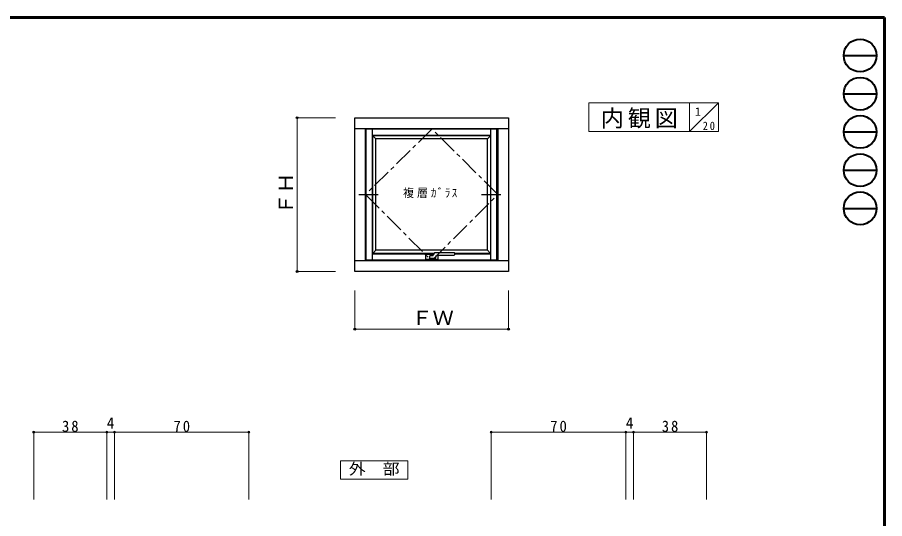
# Model space of a CAD drawing. Units: millimetres, scale not verified, with parts at other scales. Extents: x -400 to 399, y -280 to 280.
# Drawn here: x -51.7 to 399.5, y 19.5 to 280.4 of the extents above; entities that cross this region are included whole.
import ezdxf
from ezdxf.enums import TextEntityAlignment as Align

# ---------------------------------------------------------------- set-up
doc = ezdxf.new("R2010")
doc.units = ezdxf.units.MM
doc.header["$LTSCALE"] = 2
doc.header["$PDMODE"] = 32
doc.header["$PDSIZE"] = 1
doc.linetypes.add('CHAIN1', pattern=[8, 5, -1, 1, -1])
for name, color, linetype, lineweight in [('0-0_0', 2, 'Continuous', 40), ('0-1_外枠', 5, 'Continuous', 60), ('1-4_寸法', 4, 'Continuous', 18), ('2-1_寸法線', 7, 'Continuous', 25)]:
    doc.layers.add(name, color=color, linetype=linetype, lineweight=lineweight)
doc.styles.add('ＭＳ ゴシック', font='')
doc.styles.get('ＭＳ ゴシック').set_extended_font_data('MS Gothic')

msp = doc.modelspace()

# ---------------------------------------------------------------- linework, layer by layer
at = {"layer": '0-0_0'}
for p, q in [((378.16, 260.52), (395.2, 260.52)), ((378.16, 240.64), (395.2, 240.64)), ((378.16, 220.76), (395.2, 220.76)), ((378.16, 200.88), (395.2, 200.88)), ((378.16, 181), (395.2, 181))]:
    msp.add_line(p, q, dxfattribs=at)
at = {"layer": '0-0_0', "color": 4, "lineweight": 18}
for p, q in [((116.387, 49.685), (116.387, 40.032)), ((151.354, 49.685), (116.387, 49.685))]:
    msp.add_line(p, q, dxfattribs=at)
msp.add_lwpolyline([(116.387, 40.032), (151.354, 40.032), (151.354, 49.685)], dxfattribs=at)
at = {"layer": '0-0_0'}
for centre in [(386.68, 260.52), (386.68, 240.64), (386.68, 220.76), (386.68, 200.88), (386.68, 181)]:
    msp.add_circle(centre, 8.52, dxfattribs=at)
at = {"layer": '0-1_外枠'}
for p in [(-400, 280.4), (399.46, -280.5)]:
    msp.add_line(p, (399.46, 280.4), dxfattribs=at)
at = {"layer": '1-4_寸法'}
for p, q in [((-43.231, 29.56), (-43.231, 64.601)), ((-43.231, 64.601), (-5.231, 64.601)), ((-5.231, 29.56), (-5.231, 64.601)), ((-5.231, 29.56), (-5.231, 64.601)), ((-5.231, 64.601), (-1.231, 64.601)), ((-1.231, 29.56), (-1.231, 64.601)), ((-1.231, 29.56), (-1.231, 64.601)), ((-1.231, 64.601), (68.769, 64.601)), ((68.769, 29.56), (68.769, 64.601)), ((194.769, 29.56), (194.769, 64.601)), ((194.769, 64.601), (264.769, 64.601)), ((264.769, 29.56), (264.769, 64.601)), ((264.769, 64.601), (268.769, 64.601)), ((264.769, 29.56), (264.769, 64.601)), ((268.769, 29.56), (268.769, 64.601)), ((268.769, 29.56), (268.769, 64.601)), ((268.769, 64.601), (306.769, 64.601)), ((306.769, 29.56), (306.769, 64.601))]:
    msp.add_line(p, q, dxfattribs=at)
for p in [(-43.231, 64.601), (-5.231, 64.601), (-1.231, 64.601), (68.769, 64.601), (194.769, 64.601), (264.769, 64.601), (268.769, 64.601), (306.769, 64.601)]:
    msp.add_point(p, dxfattribs=at)
at = {"layer": '2-1_寸法線', "color": 4, "lineweight": 18}
for p, q in [((245.503, 235.989), (313.003, 235.989)), ((245.503, 220.989), (245.503, 235.989)), ((298.003, 220.989), (298.003, 235.989)), ((298.003, 220.989), (313.003, 235.989)), ((313.003, 235.989), (313.003, 220.989)), ((113.786, 228.175), (93.786, 228.175)), ((93.786, 228.175), (93.786, 148.175)), ((313.003, 220.989), (245.503, 220.989)), ((113.786, 148.175), (93.786, 148.175)), ((123.786, 138.175), (123.786, 118.175)), ((203.786, 138.175), (203.786, 118.175)), ((123.786, 118.175), (203.786, 118.175))]:
    msp.add_line(p, q, dxfattribs=at)
at = {"layer": '2-1_寸法線'}
for p, q in [((123.786, 222.575), (203.786, 222.575)), ((129.386, 153.775), (129.386, 222.575)), ((129.786, 154.175), (129.786, 222.175)), ((197.786, 222.175), (129.786, 222.175)), ((132.986, 154.175), (132.986, 222.175)), ((194.586, 154.175), (194.586, 222.175)), ((197.786, 154.175), (197.786, 222.175)), ((198.186, 222.575), (198.186, 153.775)), ((194.586, 218.975), (132.986, 218.975)), ((194.386, 218.775), (133.186, 218.775)), ((133.186, 157.575), (133.186, 218.775)), ((134.786, 217.175), (133.186, 218.775)), ((134.786, 159.175), (134.786, 217.175)), ((192.786, 217.175), (134.786, 217.175)), ((194.386, 218.775), (192.786, 217.175)), ((192.786, 159.175), (192.786, 217.175)), ((134.786, 159.175), (133.186, 157.575)), ((192.786, 159.175), (134.786, 159.175)), ((165.543, 157.975), (175.495, 157.975)), ((192.786, 159.175), (194.386, 157.575)), ((203.786, 153.775), (123.786, 153.775)), ((129.786, 154.175), (197.786, 154.175)), ((132.986, 157.375), (165.082, 157.375)), ((165.197, 157.575), (133.186, 157.575)), ((164.851, 156.975), (160.586, 156.975)), ((160.586, 156.975), (160.586, 154.375)), ((166.986, 154.375), (160.586, 154.375)), ((164.376, 156.356), (162.886, 156.375)), ((162.886, 154.975), (162.886, 156.375)), ((165.697, 155.01), (162.886, 154.975)), ((165.37, 157.875), (164.551, 156.456)), ((165.888, 155.158), (166.294, 156.675)), ((166.294, 156.675), (175.495, 156.675)), ((166.986, 156.675), (166.986, 154.375)), ((175.695, 157.775), (175.695, 156.875)), ((175.695, 157.375), (194.586, 157.375))]:
    msp.add_line(p, q, dxfattribs=at)
at = {"layer": '2-1_寸法線', "linetype": 'CHAIN1'}
for p, q in [((126.005, 188.175), (137.135, 188.175)), ((189.733, 188.175), (201.32, 188.175))]:
    msp.add_line(p, q, dxfattribs=at)
at = {"layer": '2-1_寸法線'}
msp.add_lwpolyline([(123.786, 228.175), (203.786, 228.175), (203.786, 148.175), (123.786, 148.175)], close=True, dxfattribs=at)
at = {"layer": '2-1_寸法線', "linetype": 'CHAIN1'}
msp.add_lwpolyline([(163.986, 222.375), (129.386, 188.175), (163.786, 153.775), (198.186, 188.175)], close=True, dxfattribs=at)
at = {"layer": '2-1_寸法線'}
msp.add_lwpolyline([(194.386, 218.775), (194.386, 157.575), (175.695, 157.575)], dxfattribs=at)
for centre, start, end in [((165.543, 157.775), 90, 150.00891), ((175.495, 157.775), 0.00002, 90), ((164.378, 156.556), 269.29111, 330.00893), ((165.694, 155.21), 270.70889, 345.00099), ((175.495, 156.875), 270, 0.00002)]:
    msp.add_arc(centre, 0.2, start, end, dxfattribs=at)
at = {"layer": '2-1_寸法線', "color": 4}
for p in [(93.786, 228.175), (93.786, 148.175), (123.786, 118.175), (203.786, 118.175)]:
    msp.add_point(p, dxfattribs=at)

# ---------------------------------------------------------------- texts
at = {"layer": '0-0_0', "style": 'ＭＳ ゴシック', "width": 1.1}
msp.add_text('外\u3000部', height=5.865, dxfattribs=at).set_placement((120.723, 40.731), align=Align.BOTTOM_LEFT)
at = {"layer": '1-4_寸法', "color": 2, "style": 'ＭＳ ゴシック'}
for p in [(-5.231, 64.601), (264.769, 64.601)]:
    msp.add_text('4', height=5.865, dxfattribs=at).set_placement(p, align=Align.BOTTOM_LEFT)
at = {"layer": '1-4_寸法', "color": 2, "char_height": 5.865, "attachment_point": 7, "style": 'ＭＳ ゴシック'}
for s, insert in [('\\T1.27;\\W0.95;38', (-28.481, 64.601)), ('\\T1.27;\\W0.95;70', (29.519, 64.601)), ('\\T1.27;\\W0.95;70', (225.519, 64.601)), ('\\T1.27;\\W0.95;38', (283.519, 64.601))]:
    msp.add_mtext(s, dxfattribs=dict(at, insert=insert))
at = {"layer": '2-1_寸法線', "color": 3, "style": 'ＭＳ ゴシック'}
msp.add_text('1', height=4.399, dxfattribs=at).set_placement((300.79, 227.836), align=Align.BOTTOM_LEFT)
at = {"layer": '2-1_寸法線', "color": 2, "style": 'ＭＳ ゴシック', "width": 1.1}
msp.add_text('ＦＨ', height=7.331, rotation=90, dxfattribs=at).set_placement((93.786, 177.675), align=Align.BOTTOM_LEFT)
msp.add_text('ＦＷ', height=7.331, dxfattribs=at).set_placement((153.286, 118.175), align=Align.BOTTOM_LEFT)
at = {"layer": '2-1_寸法線', "color": 3, "attachment_point": 7, "style": 'ＭＳ ゴシック'}
for s, insert, char_height in [('\\T1.17;内観図', (251.78, 222.544), 8.798), ('\\T1.36;\\W0.9;20', (304.813, 221.677), 4.399), ('\\T1.27;\\W0.95;複層ｶﾞﾗｽ', (148.92, 186.332), 4.399)]:
    msp.add_mtext(s, dxfattribs=dict(at, insert=insert, char_height=char_height))

doc.saveas('drawing.dxf')
